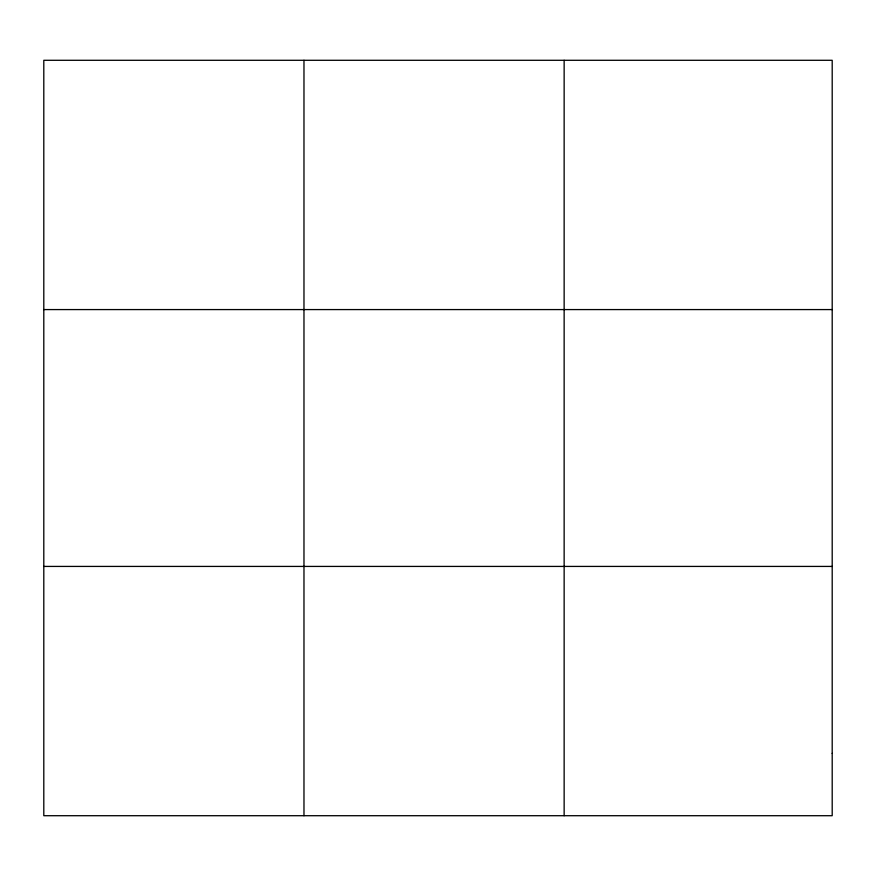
<?xml version="1.0" encoding="UTF-8"?>
<svg xmlns="http://www.w3.org/2000/svg" width="876" height="876" viewBox="0 0 876 876"><rect width="100%" height="100%" fill="white"/><g stroke="black" fill="none" stroke-linecap="round" stroke-linejoin="round"><path stroke-width="1.31" d="M303.972 815.709L303.972 60.291M564.144 815.709L564.144 60.291M43.8 309.578L832.2 309.578M43.8 566.422L832.2 566.422M832.2 753.393L832.2 815.709L43.8 815.709L43.8 60.291L832.2 60.291L832.2 753.393"/></g></svg>
